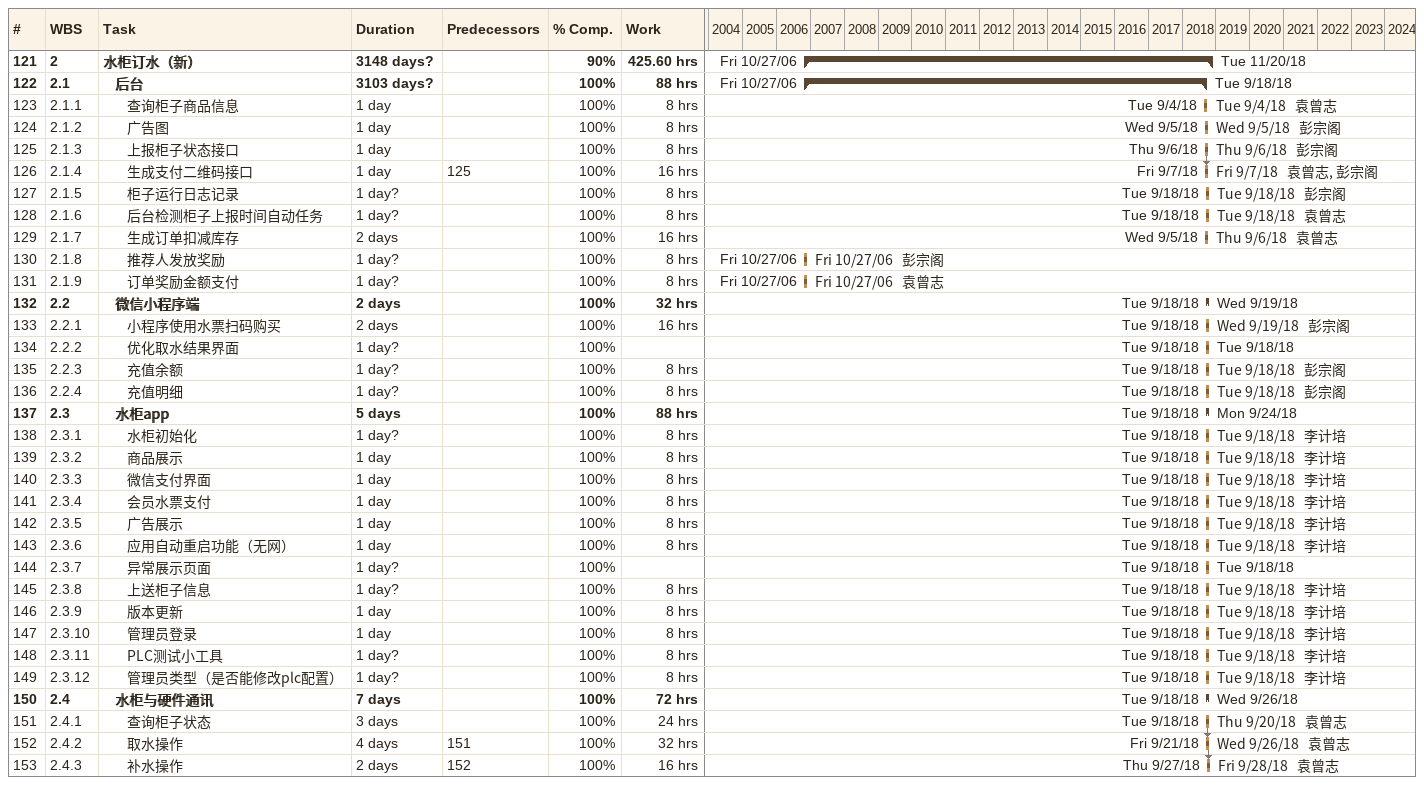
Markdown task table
| ID | WBS | Task | Duration | Start | Finish | Predecessors | Resources | % complete | Work (h) |
|---|---|---|---|---|---|---|---|---|---|
| 121 | 2 | **水柜订水（新）** | 3148d? | 2006-10-27 | 2018-11-20 |  |  | 90 | 425.60 |
| 122 | 2.1 | **后台** | 3103d? | 2006-10-27 | 2018-09-18 |  |  | 100 | 88 |
| 123 | 2.1.1 | 查询柜子商品信息 | 1d | 2018-09-04 | 2018-09-04 |  | 袁曾志 | 100 | 8 |
| 124 | 2.1.2 | 广告图 | 1d | 2018-09-05 | 2018-09-05 |  | 彭宗阁 | 100 | 8 |
| 125 | 2.1.3 | 上报柜子状态接口 | 1d | 2018-09-06 | 2018-09-06 |  | 彭宗阁 | 100 | 8 |
| 126 | 2.1.4 | 生成支付二维码接口 | 1d | 2018-09-07 | 2018-09-07 | 125 | 袁曾志, 彭宗阁 | 100 | 16 |
| 127 | 2.1.5 | 柜子运行日志记录 | 1d? | 2018-09-18 | 2018-09-18 |  | 彭宗阁 | 100 | 8 |
| 128 | 2.1.6 | 后台检测柜子上报时间自动任务 | 1d? | 2018-09-18 | 2018-09-18 |  | 袁曾志 | 100 | 8 |
| 129 | 2.1.7 | 生成订单扣减库存 | 2d | 2018-09-05 | 2018-09-06 |  | 袁曾志 | 100 | 16 |
| 130 | 2.1.8 | 推荐人发放奖励 | 1d? | 2006-10-27 | 2006-10-27 |  | 彭宗阁 | 100 | 8 |
| 131 | 2.1.9 | 订单奖励金额支付 | 1d? | 2006-10-27 | 2006-10-27 |  | 袁曾志 | 100 | 8 |
| 132 | 2.2 | **微信小程序端** | 2d | 2018-09-18 | 2018-09-19 |  |  | 100 | 32 |
| 133 | 2.2.1 | 小程序使用水票扫码购买 | 2d | 2018-09-18 | 2018-09-19 |  | 彭宗阁 | 100 | 16 |
| 134 | 2.2.2 | 优化取水结果界面 | 1d? | 2018-09-18 | 2018-09-18 |  |  | 100 |  |
| 135 | 2.2.3 | 充值余额 | 1d? | 2018-09-18 | 2018-09-18 |  | 彭宗阁 | 100 | 8 |
| 136 | 2.2.4 | 充值明细 | 1d? | 2018-09-18 | 2018-09-18 |  | 彭宗阁 | 100 | 8 |
| 137 | 2.3 | **水柜app** | 5d | 2018-09-18 | 2018-09-24 |  |  | 100 | 88 |
| 138 | 2.3.1 | 水柜初始化 | 1d? | 2018-09-18 | 2018-09-18 |  | 李计培 | 100 | 8 |
| 139 | 2.3.2 | 商品展示 | 1d | 2018-09-18 | 2018-09-18 |  | 李计培 | 100 | 8 |
| 140 | 2.3.3 | 微信支付界面 | 1d | 2018-09-18 | 2018-09-18 |  | 李计培 | 100 | 8 |
| 141 | 2.3.4 | 会员水票支付 | 1d | 2018-09-18 | 2018-09-18 |  | 李计培 | 100 | 8 |
| 142 | 2.3.5 | 广告展示 | 1d | 2018-09-18 | 2018-09-18 |  | 李计培 | 100 | 8 |
| 143 | 2.3.6 | 应用自动重启功能（无网） | 1d | 2018-09-18 | 2018-09-18 |  | 李计培 | 100 | 8 |
| 144 | 2.3.7 | 异常展示页面 | 1d? | 2018-09-18 | 2018-09-18 |  |  | 100 |  |
| 145 | 2.3.8 | 上送柜子信息 | 1d? | 2018-09-18 | 2018-09-18 |  | 李计培 | 100 | 8 |
| 146 | 2.3.9 | 版本更新 | 1d | 2018-09-18 | 2018-09-18 |  | 李计培 | 100 | 8 |
| 147 | 2.3.10 | 管理员登录 | 1d | 2018-09-18 | 2018-09-18 |  | 李计培 | 100 | 8 |
| 148 | 2.3.11 | PLC测试小工具 | 1d? | 2018-09-18 | 2018-09-18 |  | 李计培 | 100 | 8 |
| 149 | 2.3.12 | 管理员类型（是否能修改plc配置） | 1d? | 2018-09-18 | 2018-09-18 |  | 李计培 | 100 | 8 |
| 150 | 2.4 | **水柜与硬件通讯** | 7d | 2018-09-18 | 2018-09-26 |  |  | 100 | 72 |
| 151 | 2.4.1 | 查询柜子状态 | 3d | 2018-09-18 | 2018-09-20 |  | 袁曾志 | 100 | 24 |
| 152 | 2.4.2 | 取水操作 | 4d | 2018-09-21 | 2018-09-26 | 151 | 袁曾志 | 100 | 32 |
| 153 | 2.4.3 | 补水操作 | 2d | 2018-09-27 | 2018-09-28 | 152 | 袁曾志 | 100 | 16 |
